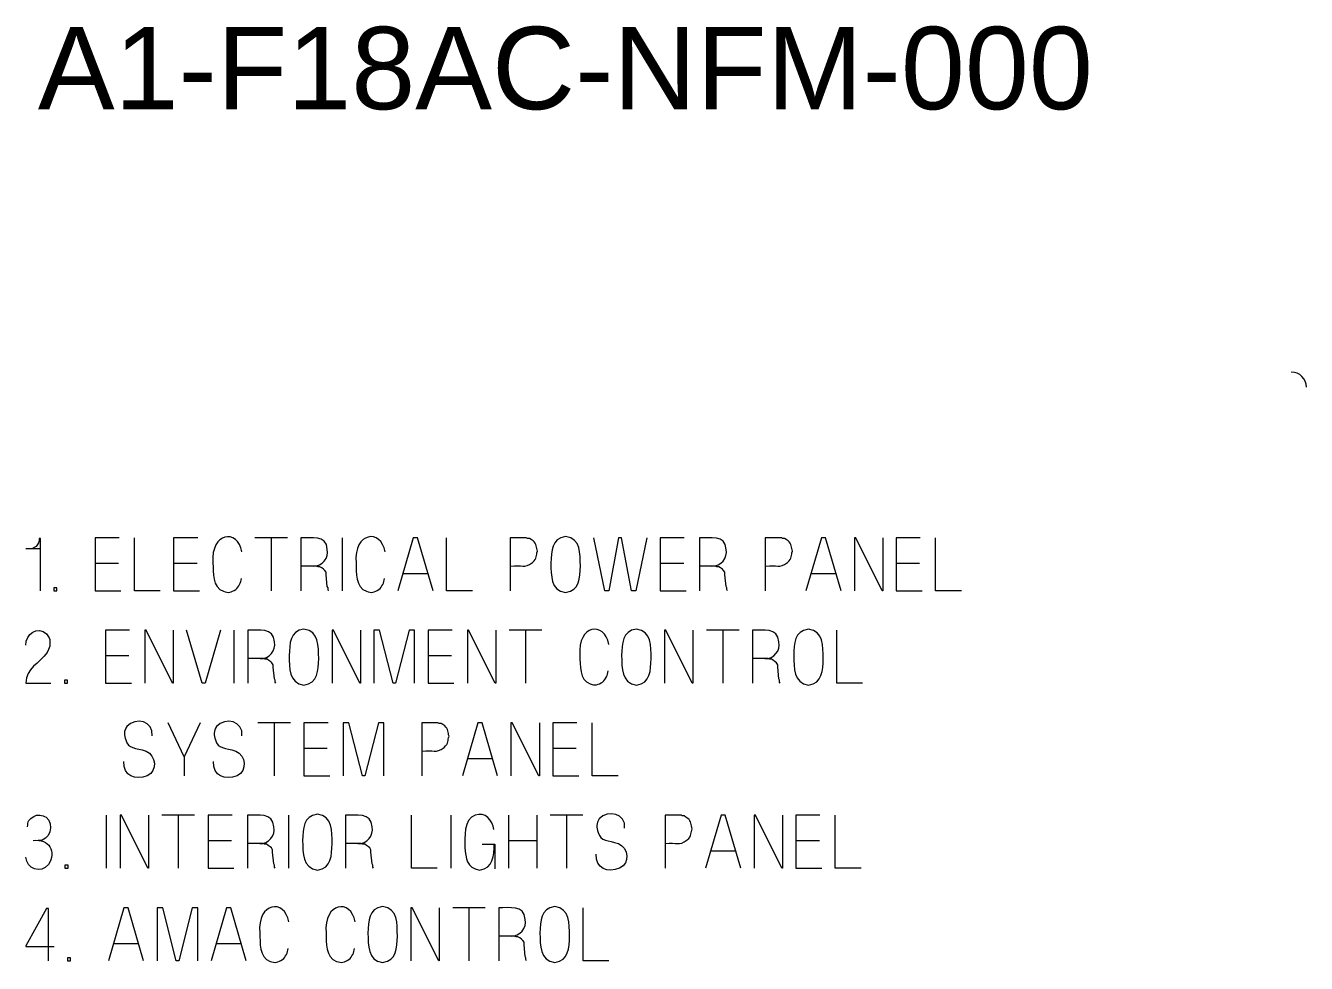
# Model space of a CAD drawing. Header units: millimetres. Extents: x 0.4 to 14.3, y 0.4 to 10.4.
# Drawn here: x 12.565 to 14.261, y 9.161 to 10.403 of the extents above; entities that cross this region are included whole.
import ezdxf

# ---------------------------------------------------------------- set-up
doc = ezdxf.new("R2010")
doc.units = ezdxf.units.MM
doc.layers.add('PDF_Geometry', color=7, linetype='Continuous')
doc.layers.add('PDF_Text', color=7, linetype='Continuous', true_color=0x231f20)
doc.styles.add('PDF Arial', font='arial.ttf')

msp = doc.modelspace()

# ---------------------------------------------------------------- linework, layer by layer
at = {"layer": 'PDF_Geometry', "lineweight": 15}
for points in [[(12.5843, 9.6543), (12.5843, 9.7236), (12.5827, 9.7236), (12.5827, 9.7204), (12.5819, 9.7179), (12.5802, 9.7155), (12.5786, 9.713), (12.5762, 9.7114), (12.5729, 9.7097), (12.5648, 9.7097)], [(12.6884, 9.7244), (12.6566, 9.7244), (12.6566, 9.6543), (12.6908, 9.6543)], [(12.7429, 9.6543), (12.7087, 9.6543), (12.7087, 9.7244)], [(12.7926, 9.7244), (12.7607, 9.7244), (12.7607, 9.6543), (12.795, 9.6543)], [(12.9114, 9.7244), (12.8682, 9.7244)], [(12.8902, 9.6543), (12.8902, 9.7244)], [(12.9292, 9.7244), (12.9292, 9.6543)], [(12.9838, 9.7244), (12.9838, 9.6543)], [(13.1043, 9.6543), (13.0839, 9.7244), (13.0782, 9.7244), (13.0578, 9.6543)], [(13.1564, 9.6543), (13.1221, 9.6543), (13.1221, 9.7244)], [(13.2369, 9.7204), (13.2344, 9.722), (13.232, 9.7236), (13.2295, 9.7236), (13.2279, 9.7244), (13.2067, 9.7244), (13.2067, 9.6543)], [(13.3876, 9.7244), (13.3729, 9.6543), (13.3672, 9.6543), (13.3541, 9.7244), (13.35, 9.7244), (13.337, 9.6543), (13.3321, 9.6543), (13.3174, 9.7244)], [(13.4372, 9.7244), (13.4054, 9.7244), (13.4054, 9.6543), (13.4397, 9.6543)], [(13.4575, 9.7244), (13.4575, 9.6543)], [(13.5747, 9.7204), (13.5723, 9.722), (13.5698, 9.7236), (13.5674, 9.7236), (13.5657, 9.7244), (13.5445, 9.7244), (13.5445, 9.6543)], [(13.6448, 9.6543), (13.6244, 9.7244), (13.6187, 9.7244), (13.5983, 9.6543)], [(13.7001, 9.7244), (13.7001, 9.6543), (13.6993, 9.6543), (13.6642, 9.7244), (13.6626, 9.7244), (13.6626, 9.6543)], [(13.7498, 9.7244), (13.7179, 9.7244), (13.7179, 9.6543), (13.7522, 9.6543)], [(13.8043, 9.6543), (13.77, 9.6543), (13.77, 9.7244)], [(12.5843, 9.7097), (12.5697, 9.7097)], [(12.6566, 9.691), (12.6876, 9.691)], [(12.7607, 9.691), (12.7918, 9.691)], [(13.4054, 9.691), (13.4364, 9.691)], [(13.7179, 9.691), (13.7489, 9.691)], [(12.966, 9.6543), (12.9652, 9.6559), (12.9652, 9.6583), (12.9643, 9.66), (12.9627, 9.6755), (12.9627, 9.6787), (12.9611, 9.6812), (12.9594, 9.6828), (12.957, 9.6845), (12.9545, 9.6861), (12.9521, 9.6861), (12.9496, 9.6869), (12.9292, 9.6869)], [(13.0643, 9.6771), (13.0977, 9.6771)], [(13.4942, 9.6543), (13.4934, 9.6559), (13.4934, 9.6583), (13.4926, 9.66), (13.4909, 9.6755), (13.4909, 9.6787), (13.4893, 9.6812), (13.4877, 9.6828), (13.4852, 9.6845), (13.4828, 9.6861), (13.4803, 9.6861), (13.4779, 9.6869), (13.4575, 9.6869)], [(13.6048, 9.6771), (13.6382, 9.6771)], [(12.5925, 9.597), (12.5941, 9.5946), (12.5958, 9.5921), (12.5966, 9.5897), (12.5966, 9.5807), (12.5949, 9.5766), (12.5933, 9.5726)], [(12.7022, 9.6019), (12.6704, 9.6019), (12.6704, 9.5318), (12.7047, 9.5318)], [(12.7601, 9.6019), (12.7601, 9.5318), (12.7592, 9.5318), (12.7242, 9.6019), (12.7225, 9.6019), (12.7225, 9.5318)], [(12.8227, 9.6019), (12.8023, 9.5318), (12.7983, 9.5318), (12.7779, 9.6019)], [(12.8406, 9.6019), (12.8406, 9.5318)], [(12.8592, 9.6019), (12.8592, 9.5318)], [(13.0083, 9.6019), (13.0083, 9.5318), (13.0074, 9.5318), (12.9724, 9.6019), (12.9707, 9.6019), (12.9707, 9.5318)], [(13.0799, 9.5318), (13.0799, 9.6019), (13.0726, 9.6019), (13.0546, 9.5318), (13.0514, 9.5318), (13.0334, 9.6019), (13.0261, 9.6019), (13.0261, 9.5318)], [(13.1296, 9.6019), (13.0977, 9.6019), (13.0977, 9.5318), (13.132, 9.5318)], [(13.1874, 9.6019), (13.1874, 9.5318), (13.1866, 9.5318), (13.1515, 9.6019), (13.1498, 9.6019), (13.1498, 9.5318)], [(13.2484, 9.6019), (13.2052, 9.6019)], [(13.2272, 9.5318), (13.2272, 9.6019)], [(13.4486, 9.6019), (13.4486, 9.5318), (13.4478, 9.5318), (13.4127, 9.6019), (13.4111, 9.6019), (13.4111, 9.5318)], [(13.5097, 9.6019), (13.4665, 9.6019)], [(13.4885, 9.5318), (13.4885, 9.6019)], [(13.5275, 9.6019), (13.5275, 9.5318)], [(13.6733, 9.5318), (13.639, 9.5318), (13.639, 9.6019)], [(12.6704, 9.5685), (12.7014, 9.5685)], [(12.8959, 9.5318), (12.8951, 9.5334), (12.8951, 9.5358), (12.8943, 9.5375), (12.8927, 9.553), (12.8927, 9.5562), (12.891, 9.5587), (12.8894, 9.5603), (12.8869, 9.5619), (12.8845, 9.5636), (12.8821, 9.5636), (12.8796, 9.5644), (12.8592, 9.5644)], [(13.0977, 9.5685), (13.1288, 9.5685)], [(13.5642, 9.5318), (13.5634, 9.5334), (13.5634, 9.5358), (13.5626, 9.5375), (13.561, 9.553), (13.561, 9.5562), (13.5593, 9.5587), (13.5577, 9.5603), (13.5553, 9.5619), (13.5528, 9.5636), (13.5504, 9.5636), (13.5479, 9.5644), (13.5275, 9.5644)], [(12.5648, 9.5318), (12.5982, 9.5318)], [(12.7958, 9.4794), (12.7746, 9.4345), (12.7534, 9.4794)], [(12.9155, 9.4794), (12.8723, 9.4794)], [(12.8943, 9.4092), (12.8943, 9.4794)], [(12.9652, 9.4794), (12.9333, 9.4794), (12.9333, 9.4092), (12.9676, 9.4092)], [(13.0393, 9.4092), (13.0393, 9.4794), (13.0319, 9.4794), (13.014, 9.4092), (13.0107, 9.4092), (12.9928, 9.4794), (12.9854, 9.4794), (12.9854, 9.4092)], [(13.1198, 9.4753), (13.1173, 9.477), (13.1149, 9.4786), (13.1124, 9.4786), (13.1108, 9.4794), (13.0896, 9.4794), (13.0896, 9.4092)], [(13.1898, 9.4092), (13.1694, 9.4794), (13.1637, 9.4794), (13.1433, 9.4092)], [(13.2452, 9.4794), (13.2452, 9.4092), (13.2444, 9.4092), (13.2093, 9.4794), (13.2076, 9.4794), (13.2076, 9.4092)], [(13.2948, 9.4794), (13.263, 9.4794), (13.263, 9.4092), (13.2973, 9.4092)], [(13.3494, 9.4092), (13.3151, 9.4092), (13.3151, 9.4794)], [(12.7746, 9.4345), (12.7746, 9.4092)], [(12.9333, 9.446), (12.9643, 9.446)], [(13.263, 9.446), (13.294, 9.446)], [(13.1498, 9.4321), (13.1833, 9.4321)], [(12.6713, 9.3569), (12.6713, 9.2867)], [(12.7274, 9.3569), (12.7274, 9.2867), (12.7266, 9.2867), (12.6915, 9.3569), (12.6899, 9.3569), (12.6899, 9.2867)], [(12.7885, 9.3569), (12.7452, 9.3569)], [(12.7673, 9.2867), (12.7673, 9.3569)], [(12.8381, 9.3569), (12.8063, 9.3569), (12.8063, 9.2867), (12.8406, 9.2867)], [(12.8584, 9.3569), (12.8584, 9.2867)], [(12.9129, 9.3569), (12.9129, 9.2867)], [(12.9886, 9.3569), (12.9886, 9.2867)], [(13.1099, 9.2867), (13.0756, 9.2867), (13.0756, 9.3569)], [(13.1277, 9.3569), (13.1277, 9.2867)], [(13.2041, 9.3569), (13.2041, 9.2867)], [(13.2417, 9.3569), (13.2417, 9.2867)], [(13.3027, 9.3569), (13.2595, 9.3569)], [(13.2815, 9.2867), (13.2815, 9.3569)], [(13.4418, 9.3528), (13.4394, 9.3545), (13.437, 9.3561), (13.4345, 9.3561), (13.4329, 9.3569), (13.4117, 9.3569), (13.4117, 9.2867)], [(13.5119, 9.2867), (13.4915, 9.3569), (13.4858, 9.3569), (13.4654, 9.2867)], [(13.5672, 9.3569), (13.5672, 9.2867), (13.5664, 9.2867), (13.5313, 9.3569), (13.5297, 9.3569), (13.5297, 9.2867)], [(13.6169, 9.3569), (13.5851, 9.3569), (13.5851, 9.2867), (13.6193, 9.2867)], [(13.6714, 9.2867), (13.6372, 9.2867), (13.6372, 9.3569)], [(12.8063, 9.3235), (12.8373, 9.3235)], [(12.8951, 9.2867), (12.8943, 9.2884), (12.8943, 9.2908), (12.8935, 9.2924), (12.8918, 9.3079), (12.8918, 9.3112), (12.8902, 9.3137), (12.8886, 9.3153), (12.8861, 9.3169), (12.8837, 9.3186), (12.8812, 9.3186), (12.8788, 9.3194), (12.8584, 9.3194)], [(13.0253, 9.2867), (13.0244, 9.2884), (13.0244, 9.2908), (13.0236, 9.2924), (13.022, 9.3079), (13.022, 9.3112), (13.0204, 9.3137), (13.0187, 9.3153), (13.0163, 9.3169), (13.0138, 9.3186), (13.0114, 9.3186), (13.0089, 9.3194), (12.9886, 9.3194)], [(13.1692, 9.3186), (13.1863, 9.3186), (13.1863, 9.2859)], [(13.2041, 9.3235), (13.2417, 9.3235)], [(13.5851, 9.3235), (13.6161, 9.3235)], [(13.4719, 9.3096), (13.5054, 9.3096)], [(12.5949, 9.1642), (12.5949, 9.2336), (12.5925, 9.2336), (12.5648, 9.1838), (12.5648, 9.183), (12.6023, 9.183)], [(12.721, 9.1642), (12.7006, 9.2344), (12.6949, 9.2344), (12.6745, 9.1642)], [(12.7927, 9.1642), (12.7927, 9.2344), (12.7853, 9.2344), (12.7674, 9.1642), (12.7641, 9.1642), (12.7462, 9.2344), (12.7388, 9.2344), (12.7388, 9.1642)], [(12.857, 9.1642), (12.8366, 9.2344), (12.8309, 9.2344), (12.8105, 9.1642)], [(13.1126, 9.2344), (13.1126, 9.1642), (13.1118, 9.1642), (13.0767, 9.2344), (13.075, 9.2344), (13.075, 9.1642)], [(13.1736, 9.2344), (13.1304, 9.2344)], [(13.1524, 9.1642), (13.1524, 9.2344)], [(13.1915, 9.2344), (13.1915, 9.1642)], [(13.3372, 9.1642), (13.303, 9.1642), (13.303, 9.2344)], [(13.2282, 9.1642), (13.2274, 9.1658), (13.2274, 9.1683), (13.2265, 9.1699), (13.2249, 9.1854), (13.2249, 9.1887), (13.2233, 9.1912), (13.2216, 9.1928), (13.2192, 9.1944), (13.2167, 9.196), (13.2143, 9.196), (13.2119, 9.1969), (13.1915, 9.1969)], [(12.681, 9.1871), (12.7145, 9.1871)], [(12.817, 9.1871), (12.8505, 9.1871)]]:
    msp.add_lwpolyline(points, dxfattribs=at)
for points in [[(12.6062, 9.6583), (12.6022, 9.6583), (12.6022, 9.6543), (12.6062, 9.6543)], [(12.6201, 9.5358), (12.616, 9.5358), (12.616, 9.5318), (12.6201, 9.5318)], [(12.6209, 9.2908), (12.6168, 9.2908), (12.6168, 9.2867), (12.6209, 9.2867)], [(12.6242, 9.1683), (12.6201, 9.1683), (12.6201, 9.1642), (12.6242, 9.1642)]]:
    msp.add_lwpolyline(points, close=True, dxfattribs=at)
msp.add_arc((14.2412, 9.9239), 0.02, 0.0095, 89.9905, dxfattribs=at)
for points in [[(12.8512, 9.7057), (12.8458, 9.7367), (12.8095, 9.7321), (12.8128, 9.691)], [(12.9643, 9.7089), (12.9631, 9.729), (12.943, 9.7238), (12.9292, 9.7244)], [(13.0408, 9.7057), (13.0354, 9.7367), (12.9991, 9.7322), (13.0024, 9.691)], [(13.28, 9.7261), (13.2607, 9.723), (13.2614, 9.7069), (13.2604, 9.691)], [(13.2996, 9.6869), (13.2989, 9.7035), (13.3006, 9.723), (13.28, 9.7261)], [(13.4926, 9.7089), (13.4913, 9.729), (13.4712, 9.7238), (13.4575, 9.7244)], [(12.9456, 9.6869), (12.9572, 9.6863), (12.9669, 9.698), (12.9643, 9.7089)], [(13.2361, 9.6918), (13.2427, 9.6972), (13.2405, 9.7015), (13.2426, 9.7065)], [(13.2426, 9.7065), (13.2411, 9.7117), (13.2418, 9.7163), (13.2369, 9.7204)], [(13.4738, 9.6869), (13.4854, 9.6863), (13.4952, 9.698), (13.4926, 9.7089)], [(13.5739, 9.6918), (13.5805, 9.6972), (13.5784, 9.7015), (13.5804, 9.7065)], [(13.5804, 9.7065), (13.5789, 9.7116), (13.5796, 9.7164), (13.5747, 9.7204)], [(12.8128, 9.691), (12.8133, 9.6783), (12.8119, 9.6587), (12.8267, 9.6535)], [(13.0024, 9.691), (13.003, 9.6783), (13.0014, 9.6587), (13.0163, 9.6535)], [(13.2067, 9.6869), (13.2227, 9.6889), (13.2246, 9.6831), (13.2361, 9.6918)], [(13.2604, 9.691), (13.261, 9.6746), (13.2596, 9.6549), (13.28, 9.6518)], [(13.5445, 9.6869), (13.5606, 9.689), (13.5623, 9.6831), (13.5739, 9.6918)], [(12.843, 9.6559), (12.8471, 9.6598), (12.8501, 9.6649), (12.8504, 9.6706)], [(13.0326, 9.6559), (13.0367, 9.6598), (13.0397, 9.6649), (13.04, 9.6706)], [(13.28, 9.6518), (13.299, 9.6547), (13.2988, 9.6714), (13.2996, 9.6869)], [(12.8267, 9.6535), (12.8332, 9.6508), (12.837, 9.6523), (12.843, 9.6559)], [(13.0163, 9.6535), (13.0227, 9.6508), (13.0266, 9.6523), (13.0326, 9.6559)], [(12.5648, 9.5823), (12.5647, 9.5971), (12.5803, 9.6083), (12.5925, 9.597)], [(12.8943, 9.5864), (12.8931, 9.6065), (12.8729, 9.6013), (12.8592, 9.6019)], [(12.9333, 9.6036), (12.914, 9.6005), (12.9147, 9.5844), (12.9138, 9.5685)], [(12.9529, 9.5644), (12.9523, 9.581), (12.9539, 9.6005), (12.9333, 9.6036)], [(13.3371, 9.5832), (13.3317, 9.6142), (13.2954, 9.6097), (13.2988, 9.5685)], [(13.3737, 9.6036), (13.3544, 9.6005), (13.3551, 9.5844), (13.3541, 9.5685)], [(13.3933, 9.5644), (13.3926, 9.581), (13.3943, 9.6005), (13.3737, 9.6036)], [(13.5626, 9.5864), (13.5613, 9.6065), (13.5412, 9.6013), (13.5275, 9.6019)], [(13.6016, 9.6036), (13.5823, 9.6004), (13.583, 9.5844), (13.5821, 9.5685)], [(13.6212, 9.5644), (13.6206, 9.581), (13.6222, 9.6005), (13.6016, 9.6036)], [(12.8755, 9.5644), (12.8872, 9.5638), (12.8969, 9.5755), (12.8943, 9.5864)], [(13.5438, 9.5644), (13.5555, 9.5638), (13.5652, 9.5754), (13.5626, 9.5864)], [(12.5933, 9.5726), (12.5826, 9.5578), (12.5655, 9.5519), (12.5648, 9.5318)], [(12.9138, 9.5685), (12.9143, 9.5521), (12.913, 9.5324), (12.9333, 9.5293)], [(12.9333, 9.5293), (12.9523, 9.5322), (12.9522, 9.5489), (12.9529, 9.5644)], [(13.2988, 9.5685), (13.2993, 9.5558), (13.2978, 9.5362), (13.3126, 9.5309)], [(13.3541, 9.5685), (13.3547, 9.5521), (13.3533, 9.5324), (13.3737, 9.5293)], [(13.3737, 9.5293), (13.3927, 9.5322), (13.3925, 9.5489), (13.3933, 9.5644)], [(13.5821, 9.5685), (13.5826, 9.5521), (13.5813, 9.5324), (13.6016, 9.5293)], [(13.6016, 9.5293), (13.6206, 9.5322), (13.6204, 9.5489), (13.6212, 9.5644)], [(13.329, 9.5334), (13.333, 9.5373), (13.336, 9.5424), (13.3363, 9.5481)], [(13.3126, 9.5309), (13.3191, 9.5283), (13.323, 9.5298), (13.329, 9.5334)], [(12.7323, 9.4623), (12.7346, 9.4817), (12.7102, 9.4873), (12.6989, 9.4745)], [(12.8512, 9.4623), (12.8534, 9.4817), (12.829, 9.4873), (12.8177, 9.4745)], [(12.6989, 9.4745), (12.6945, 9.4685), (12.695, 9.4633), (12.6972, 9.4566)], [(12.8177, 9.4745), (12.8133, 9.4685), (12.8138, 9.4633), (12.8161, 9.4566)], [(13.1255, 9.4615), (13.124, 9.4666), (13.1247, 9.4714), (13.1198, 9.4753)], [(12.6972, 9.4566), (12.7008, 9.4443), (12.7101, 9.4469), (12.7242, 9.4419)], [(12.8161, 9.4566), (12.8196, 9.4444), (12.8291, 9.4468), (12.843, 9.4419)], [(13.119, 9.4468), (13.1255, 9.4521), (13.1235, 9.4565), (13.1255, 9.4615)], [(12.7242, 9.4419), (12.7374, 9.436), (12.7399, 9.4158), (12.7258, 9.4092)], [(12.843, 9.4419), (12.8563, 9.436), (12.8587, 9.4158), (12.8447, 9.4092)], [(13.0896, 9.4419), (13.1057, 9.444), (13.1074, 9.4381), (13.119, 9.4468)], [(12.7258, 9.4092), (12.71, 9.403), (12.6936, 9.4087), (12.6948, 9.428)], [(12.8447, 9.4092), (12.8288, 9.403), (12.8125, 9.4087), (12.8136, 9.428)], [(12.5672, 9.3414), (12.5675, 9.349), (12.569, 9.3518), (12.5754, 9.3553)], [(12.5754, 9.3553), (12.58, 9.3587), (12.587, 9.3569), (12.5917, 9.3545)], [(12.5917, 9.3545), (12.6032, 9.3449), (12.5972, 9.3225), (12.5811, 9.3235)], [(12.8935, 9.3414), (12.8923, 9.3615), (12.8721, 9.3563), (12.8584, 9.3569)], [(12.9512, 9.3585), (12.9319, 9.3554), (12.9325, 9.3394), (12.9316, 9.3235)], [(12.9707, 9.3194), (12.9701, 9.336), (12.9717, 9.3554), (12.9512, 9.3585)], [(13.0236, 9.3414), (13.0224, 9.3615), (13.0023, 9.3563), (12.9886, 9.3569)], [(13.1602, 9.3569), (13.1444, 9.3524), (13.1467, 9.327), (13.1463, 9.3145)], [(13.1847, 9.3381), (13.1834, 9.3502), (13.1731, 9.3622), (13.1602, 9.3569)], [(13.3246, 9.352), (13.3202, 9.3459), (13.3207, 9.3408), (13.323, 9.3341)], [(13.3581, 9.3398), (13.3603, 9.3592), (13.3359, 9.3648), (13.3246, 9.352)], [(13.4476, 9.339), (13.4461, 9.3441), (13.4467, 9.3489), (13.4418, 9.3528)], [(12.8747, 9.3194), (12.8863, 9.3188), (12.8961, 9.3304), (12.8935, 9.3414)], [(13.0049, 9.3194), (13.0165, 9.3188), (13.0262, 9.3304), (13.0236, 9.3414)], [(13.323, 9.3341), (13.3266, 9.3218), (13.336, 9.3243), (13.3499, 9.3194)], [(13.441, 9.3243), (13.4476, 9.3296), (13.4455, 9.3339), (13.4476, 9.339)], [(12.5745, 9.3235), (12.5959, 9.3263), (12.606, 9.3085), (12.5949, 9.2916)], [(12.9316, 9.3235), (12.9321, 9.3071), (12.9308, 9.2873), (12.9512, 9.2843)], [(12.9512, 9.2843), (12.9701, 9.2872), (12.97, 9.3039), (12.9707, 9.3194)], [(13.1463, 9.3145), (13.1479, 9.2998), (13.1484, 9.2874), (13.1659, 9.2843)], [(13.1659, 9.2843), (13.1846, 9.2872), (13.1846, 9.3032), (13.1855, 9.3186)], [(13.3499, 9.3194), (13.3632, 9.3135), (13.3656, 9.2933), (13.3515, 9.2867)], [(13.4117, 9.3194), (13.4276, 9.3215), (13.4295, 9.3155), (13.441, 9.3243)], [(12.5949, 9.2916), (12.5847, 9.2793), (12.5661, 9.2858), (12.5648, 9.3014)], [(13.3515, 9.2867), (13.3357, 9.2805), (13.3194, 9.2862), (13.3205, 9.3055)], [(12.9132, 9.2156), (12.9078, 9.2467), (12.8715, 9.2421), (12.8748, 9.2009)], [(13.0011, 9.2156), (12.9956, 9.2467), (12.9594, 9.2421), (12.9627, 9.2009)], [(13.0376, 9.236), (13.0183, 9.2329), (13.019, 9.2169), (13.0181, 9.2009)], [(13.0572, 9.1969), (13.0566, 9.2135), (13.0582, 9.2329), (13.0376, 9.236)], [(13.2265, 9.2189), (13.2253, 9.239), (13.2052, 9.2338), (13.1915, 9.2344)], [(13.2656, 9.236), (13.2463, 9.2329), (13.2469, 9.2169), (13.246, 9.2009)], [(13.2852, 9.1969), (13.2845, 9.2134), (13.2862, 9.233), (13.2656, 9.236)], [(13.2078, 9.1969), (13.2194, 9.1963), (13.2291, 9.2079), (13.2265, 9.2189)], [(12.8748, 9.2009), (12.8754, 9.1883), (12.8739, 9.1687), (12.8887, 9.1634)], [(12.9627, 9.2009), (12.9632, 9.1883), (12.9617, 9.1687), (12.9766, 9.1634)], [(13.0181, 9.2009), (13.0186, 9.1846), (13.0173, 9.1648), (13.0376, 9.1618)], [(13.0376, 9.1618), (13.0566, 9.1647), (13.0564, 9.1814), (13.0572, 9.1969)], [(13.246, 9.2009), (13.2465, 9.1846), (13.2452, 9.1648), (13.2656, 9.1618)], [(13.2656, 9.1618), (13.2845, 9.1646), (13.2844, 9.1814), (13.2852, 9.1969)], [(12.905, 9.1658), (12.9091, 9.1697), (12.9121, 9.1748), (12.9124, 9.1805)], [(12.9929, 9.1658), (12.997, 9.1697), (12.9999, 9.1748), (13.0002, 9.1805)], [(12.8887, 9.1634), (12.8951, 9.1608), (12.8991, 9.1623), (12.905, 9.1658)], [(12.9766, 9.1634), (12.983, 9.1608), (12.987, 9.1623), (12.9929, 9.1658)]]:
    msp.add_open_spline(points, degree=3, dxfattribs=at)

# ---------------------------------------------------------------- texts
at = {"layer": 'PDF_Text', "insert": (12.5809, 10.2904), "char_height": 0.10912, "attachment_point": 7, "style": 'PDF Arial'}
msp.add_mtext('A1-F18AC-NFM-000', dxfattribs=at)

doc.saveas('drawing.dxf')
